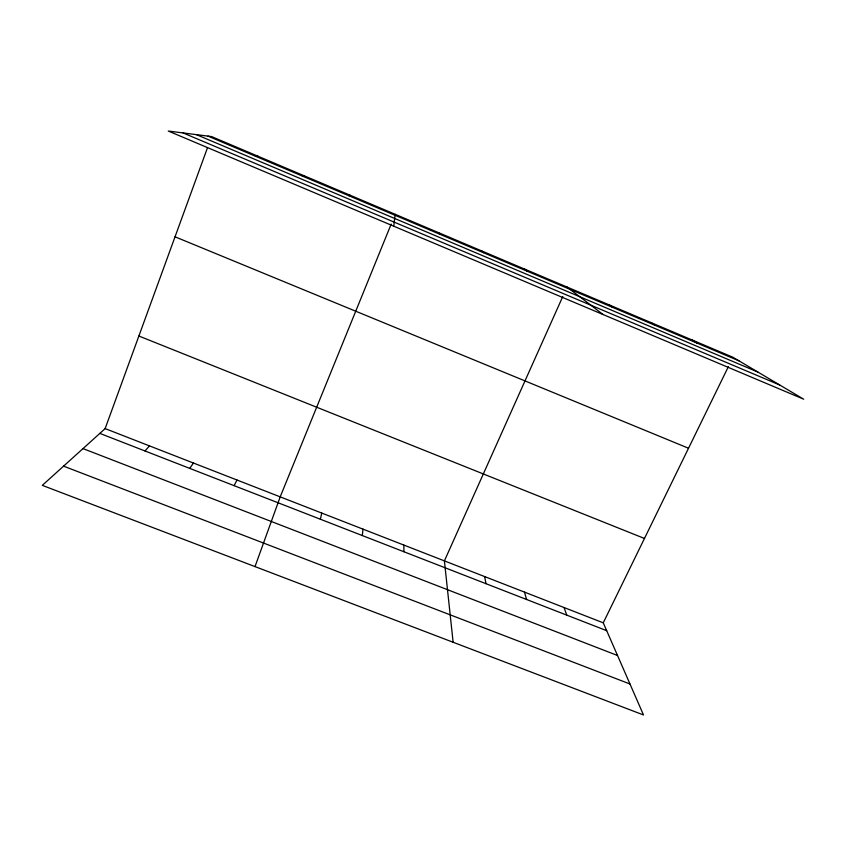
<?xml version="1.0" encoding="UTF-8"?>
<svg xmlns="http://www.w3.org/2000/svg" width="846" height="846" viewBox="0 0 846 846"><rect width="100%" height="100%" fill="white"/><g stroke="black" fill="none" stroke-linecap="round" stroke-linejoin="round"><path stroke-width="1.27" d="M362.321 535.56L362.987 529.141M393.75 226.189L395.167 214.292M320.37 519.233L321.766 513.067M255.016 566.598L280.195 496.866L391.18 224.084M105.137 428.605L603.261 622.825L643.499 714.965L42.3 485.361L105.137 428.605L207.513 147.69M562.78 296.523L444.404 560.887L453.128 642.262M603.261 622.825L728.353 366.699M234.099 485.646L237.007 480.02M189.747 468.388L193.438 463.037M144.994 450.971L149.478 445.895M348.933 195.775L349.895 195.13M302.382 176.074L304.211 175.799M255.397 156.193L258.104 156.277M63.566 466.146L629.974 683.991M83.003 448.602L617.527 655.502M99.839 433.395L606.688 630.672M138.871 336.021L644.462 538.468M175.037 236.806L688.528 448.243M207.957 136.111L738.918 360.808M196.441 134.641L757.857 372.039M183.053 132.928L779.737 385.004M692.007 339.955L697.252 343.18M650.711 322.463L655.227 325.393M609.046 304.835L612.821 307.458M567.021 287.037L603.103 314.543M524.626 269.091L526.889 271.08M481.85 250.987L483.33 252.658M438.704 232.724L439.391 234.056M564.028 607.534L566.799 615.148M524.488 592.115L526.593 599.497M484.61 576.56L486.038 583.708M403.87 545.078L403.902 551.74M211.563 136.576L168.269 131.035L803.7 399.206L732.953 357.276L211.563 136.576"/></g></svg>
